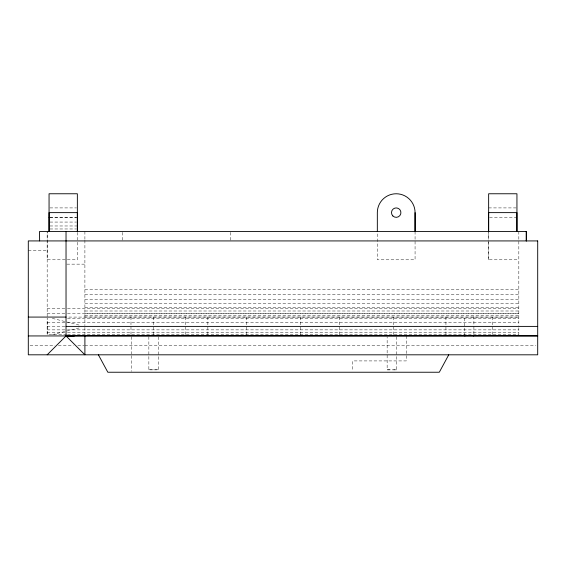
<?xml version="1.0" encoding="UTF-8"?>
<svg xmlns="http://www.w3.org/2000/svg" width="566" height="566" viewBox="0 0 566 566"><rect width="100%" height="100%" fill="white"/><g stroke="black" fill="none" stroke-linecap="round" stroke-linejoin="round"><path stroke-width="0.42" stroke-dasharray="2.83 2.12" d="M47.169 334.23L47.169 318.8M488.642 259.794L488.642 240.338L488.642 259.794L518.831 259.794M488.642 231.494L488.642 239.453L488.642 232.378M52.313 334.655L80.613 327.587M464.46 335.843L464.46 316.953L465.096 316.96M473.261 316.953L473.898 316.953L473.898 335.843M148.858 369.796L158.289 369.874L158.289 336.706M148.858 336.706L148.858 369.874L158.289 369.796L157.659 369.796M396.575 336.749L396.575 369.874L387.144 369.839L387.144 336.749M387.307 369.874L390.639 369.839M396.419 369.874L393.08 369.831M49.942 207.913L76.474 207.913M488.642 207.913L516.058 207.913M49.942 217.344L77.358 217.351M489.526 217.351L516.058 217.344M49.942 217.514L76.474 217.514M49.942 222.063L76.474 222.063M49.942 225.975L77.351 225.975M49.942 228.975L76.467 228.968M28.3 250.363L47.169 250.363M66.894 264.145L84.9 264.145M84.9 289.615L518.831 289.615M84.9 294.61L518.831 294.61M84.9 299.357L518.831 299.357M84.9 303.737L518.831 303.737M84.9 307.649L518.831 307.649M47.169 308.484L66.597 308.484M67.481 308.484L518.831 308.484M84.9 310.996L518.831 310.996M47.169 313.479L66.597 313.479M67.481 313.479L518.831 313.479M84.9 313.705L518.831 313.705M84.9 315.708L518.831 315.708M84.9 317.017L518.831 317.08L67.347 317.08M67.481 318.226L518.831 318.226M47.169 322.606L66.597 322.606M67.481 322.606L518.831 322.606M47.169 326.511L64.835 326.511M47.169 329.865L66.597 329.865M67.481 329.865L518.831 329.865M47.169 332.575L66.597 332.575M67.481 332.575L518.831 332.575M66.597 334.57L47.169 334.57L47.169 318.226M67.481 334.57L518.831 334.57L518.831 326.511M30.069 345.324L54.831 345.324M58.369 345.324L73.403 345.324M77.825 345.324L84.016 345.324M84.9 345.324L535.931 345.324M52.313 318.368L80.613 325.443M518.831 231.494L518.831 325.733M492.42 317.002L492.42 335.015M445.937 316.981L445.937 335.015M415.069 231.494L415.069 259.794L377.331 259.794L377.331 232.35M406.296 335.843L406.296 353.955M406.296 355.689L406.296 360.917L352.71 360.917L352.71 371.367M393.703 317.01L393.703 335.914M339.459 317.01L339.459 335.914M300.688 316.981L300.688 335.935M246.443 316.981L246.443 335.935M230.737 232.35L230.737 240.925M207.864 317.01L207.864 335.914M185.224 316.96L185.224 335.864M153.619 317.01L153.619 335.914M131.404 336.706L131.404 353.955M131.404 355.689L131.404 371.367M130.979 316.96L130.979 335.864M122.256 232.35L122.256 240.069M84.9 231.494L84.9 239.439M84.9 240.317L84.9 325.655M84.9 327.367L84.9 334.23M77.351 232.35L77.358 259.794L47.169 259.794L47.176 231.494L47.169 316.642"/><path stroke-width="0.85" d="M49.058 217.514L49.058 231.494L49.058 212.625L77.358 212.632L77.358 231.494M49.058 217.344L49.058 193.763L77.358 193.763L77.358 231.176M415.069 212.632L415.069 231.494L415.069 212.625A18.869 18.869 0 0 0 396.2 193.763A18.869 18.869 0 0 0 377.331 212.625L377.331 231.494M448.746 354.811L439.308 372.237L107.823 372.237L98.392 354.811M47.169 354.811L66.031 335.942L537.7 335.942M464.622 335.843L465.096 335.843M473.735 335.843L473.261 335.843M28.3 317.08L66.031 317.073M66.031 326.398L537.7 326.398M66.031 335.829L537.7 335.843M28.3 335.942L74.372 335.942M526.38 240.925L526.38 231.494L39.528 231.494L39.62 240.925M526.231 231.494L526.231 240.925M84.9 335.843L84.9 354.811L66.031 335.942L66.031 231.494M488.642 212.632L488.642 231.494L488.642 193.763L516.942 193.763L516.942 231.494L516.942 212.625L488.642 212.625M537.7 240.925L28.3 240.925L28.3 354.811L537.7 354.811L537.7 240.925M392.868 215.964A4.719 4.719 0 0 0 400.756 213.849A4.719 4.719 0 0 0 394.976 208.069A4.719 4.719 0 0 0 392.868 215.964"/></g></svg>
